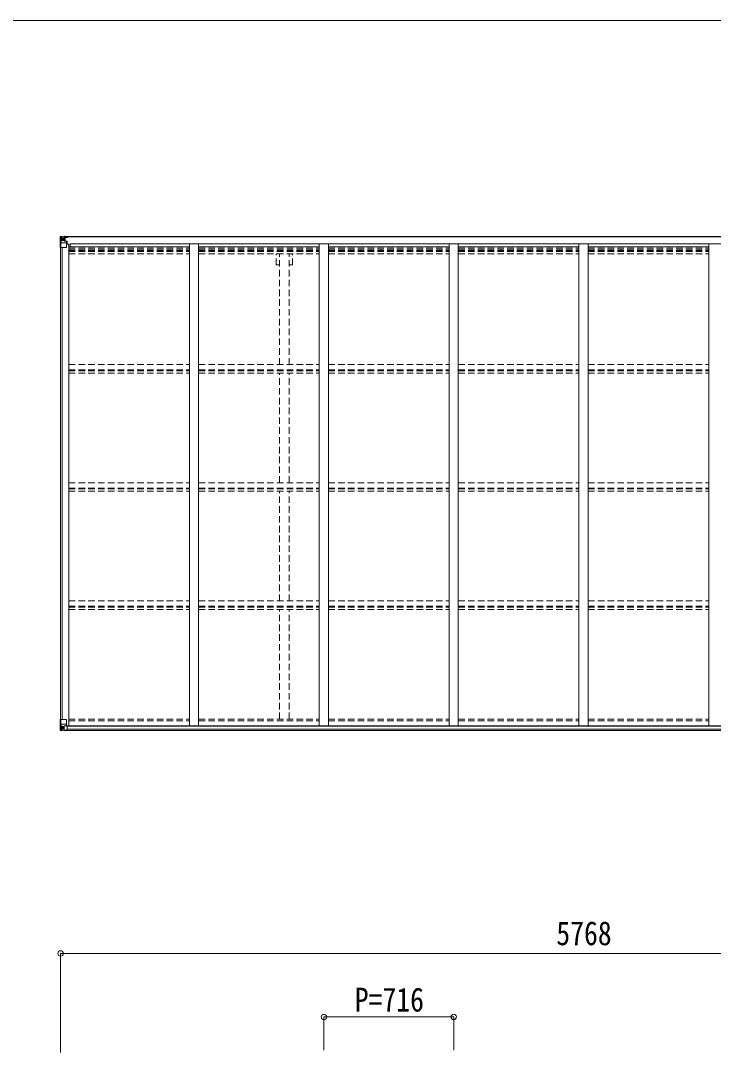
# Model space of a CAD drawing. Units: millimetres at full size, sheet at 1:30; details may follow other scales. Extents: x -8432 to 8432, y -5820 to 5820.
# Drawn here: x 89 to 3910, y 130 to 5820 of the extents above; entities that cross this region are included whole.
import ezdxf
from ezdxf.enums import TextEntityAlignment as Align

# ---------------------------------------------------------------- set-up
doc = ezdxf.new("R2010")
doc.units = ezdxf.units.MM
doc.header["$LTSCALE"] = 30
doc.header["$PDMODE"] = 32
doc.header["$PDSIZE"] = 30
doc.linetypes.add('DASHED1', pattern=[1.8, 1.2, -0.6])
for name, color, linetype, lineweight in [('0-3_ELV2', 4, 'Continuous', 9), ('0-4_TABLE1', 6, 'Continuous', 9), ('0-6_OTH_LINE', 6, 'Continuous', 9), ('F-0_240', 7, 'Continuous', 9)]:
    doc.layers.add(name, color=color, linetype=linetype, lineweight=lineweight)
doc.styles.add('ＭＳ ゴシック', font='')
doc.styles.get('ＭＳ ゴシック').set_extended_font_data('MS Gothic')

msp = doc.modelspace()

# ---------------------------------------------------------------- linework, layer by layer
at = {"layer": '0-3_ELV2'}
for p, q in [((331.09, 4628.94), (6056.09, 4628.94)), ((331.09, 4626.8), (6056.09, 4626.8)), ((309.59, 4568.17), (309.59, 1966.74)), ((319.29, 4568.17), (319.29, 1966.74)), ((354.59, 4586.83), (341.59, 4586.83)), ((354.59, 4586.83), (354.59, 1930.72)), ((354.59, 4573.14), (1020.59, 4573.14)), ((362.09, 4573.14), (362.09, 4588.66)), ((362.09, 4588.66), (6025.09, 4588.66)), ((1020.59, 4588.64), (1020.59, 1930.72)), ((1070.59, 4588.64), (1070.59, 1930.72)), ((1070.59, 4573.14), (1736.59, 4573.14)), ((1736.59, 4588.64), (1736.59, 1930.72)), ((1786.59, 4588.64), (1786.59, 1930.72)), ((1786.59, 4573.14), (2452.59, 4573.14)), ((2452.59, 4588.64), (2452.59, 1930.72)), ((2502.59, 4588.64), (2502.59, 1930.72)), ((2502.59, 4573.14), (3168.59, 4573.14)), ((3168.59, 4588.64), (3168.59, 1930.72)), ((3218.59, 4588.64), (3218.59, 1930.72)), ((3218.59, 4573.14), (3884.59, 4573.14)), ((3884.59, 4588.64), (3884.59, 1930.72)), ((334.32, 1930.72), (6052.85, 1930.72)), ((336.09, 1904.94), (6051.09, 1904.94)), ((346.09, 1928.46), (6041.09, 1928.46)), ((346.09, 1912.84), (6041.09, 1912.84))]:
    msp.add_line(p, q, dxfattribs=at)
at = {"layer": '0-3_ELV2', "linetype": 'DASHED1'}
for p, q in [((354.59, 4564.75), (1020.59, 4564.75)), ((354.59, 4556.55), (1020.59, 4556.55)), ((354.59, 4552.62), (1020.59, 4552.62)), ((1070.59, 4564.75), (1736.59, 4564.75)), ((1070.59, 4556.55), (1736.59, 4556.55)), ((1070.59, 4552.62), (1736.59, 4552.62)), ((1786.59, 4564.75), (2452.59, 4564.75)), ((1786.59, 4556.55), (2452.59, 4556.55)), ((1786.59, 4552.62), (2452.59, 4552.62)), ((2502.59, 4564.75), (3168.59, 4564.75)), ((2502.59, 4556.55), (3168.59, 4556.55)), ((2502.59, 4552.62), (3168.59, 4552.62)), ((3218.59, 4564.75), (3884.59, 4564.75)), ((3218.59, 4556.55), (3884.59, 4556.55)), ((3218.59, 4552.62), (3884.59, 4552.62)), ((354.59, 4547.54), (1020.59, 4547.54)), ((354.59, 4534.54), (1020.59, 4534.54)), ((1070.59, 4547.54), (1736.59, 4547.54)), ((1070.59, 4534.54), (1736.59, 4534.54)), ((1498.39, 4472.94), (1498.39, 4533.35)), ((1516.09, 3923.42), (1516.09, 4533.35)), ((1571.09, 3923.42), (1571.09, 4533.35)), ((1588.79, 4472.94), (1588.79, 4533.35)), ((1786.59, 4547.54), (2452.59, 4547.54)), ((1786.59, 4534.54), (2452.59, 4534.54)), ((2502.59, 4547.54), (3168.59, 4547.54)), ((2502.59, 4534.54), (3168.59, 4534.54)), ((3218.59, 4547.54), (3884.59, 4547.54)), ((3218.59, 4534.54), (3884.59, 4534.54)), ((1498.39, 4472.94), (1516.09, 4472.94)), ((1571.09, 4472.94), (1588.79, 4472.94)), ((354.59, 3923.42), (1020.56, 3923.42)), ((354.59, 3893.68), (1020.56, 3893.68)), ((354.59, 3889.14), (1020.56, 3889.14)), ((354.59, 3876.13), (1020.56, 3876.13)), ((1070.59, 3923.42), (1736.56, 3923.42)), ((1070.59, 3893.68), (1736.56, 3893.68)), ((1070.59, 3889.14), (1736.56, 3889.14)), ((1070.59, 3876.13), (1736.56, 3876.13)), ((1516.09, 3271.76), (1516.09, 3876.13)), ((1571.09, 3271.76), (1571.09, 3876.13)), ((1786.59, 3923.42), (2452.56, 3923.42)), ((1786.59, 3893.68), (2452.56, 3893.68)), ((1786.59, 3889.14), (2452.56, 3889.14)), ((1786.59, 3876.13), (2452.56, 3876.13)), ((2502.59, 3923.42), (3168.56, 3923.42)), ((2502.59, 3893.68), (3168.56, 3893.68)), ((2502.59, 3889.14), (3168.56, 3889.14)), ((2502.59, 3876.13), (3168.56, 3876.13)), ((3218.59, 3923.42), (3884.56, 3923.42)), ((3218.59, 3893.68), (3884.56, 3893.68)), ((3218.59, 3889.14), (3884.56, 3889.14)), ((3218.59, 3876.13), (3884.56, 3876.13)), ((354.59, 3271.76), (1020.56, 3271.76)), ((1070.59, 3271.76), (1736.56, 3271.76)), ((1786.59, 3271.76), (2452.56, 3271.76)), ((2502.59, 3271.76), (3168.56, 3271.76)), ((3218.59, 3271.76), (3884.56, 3271.76)), ((354.59, 3242.02), (1020.56, 3242.02)), ((354.59, 3237.48), (1020.56, 3237.48)), ((354.59, 3224.46), (1020.56, 3224.46)), ((1070.59, 3242.02), (1736.56, 3242.02)), ((1070.59, 3237.48), (1736.56, 3237.48)), ((1070.59, 3224.46), (1736.56, 3224.46)), ((1516.09, 2620.1), (1516.09, 3224.46)), ((1571.09, 2620.1), (1571.09, 3224.46)), ((1786.59, 3242.02), (2452.56, 3242.02)), ((1786.59, 3237.48), (2452.56, 3237.48)), ((1786.59, 3224.46), (2452.56, 3224.46)), ((2502.59, 3242.02), (3168.56, 3242.02)), ((2502.59, 3237.48), (3168.56, 3237.48)), ((2502.59, 3224.46), (3168.56, 3224.46)), ((3218.59, 3242.02), (3884.56, 3242.02)), ((3218.59, 3237.48), (3884.56, 3237.48)), ((3218.59, 3224.46), (3884.56, 3224.46)), ((354.59, 2620.1), (1020.56, 2620.1)), ((1070.59, 2620.1), (1736.56, 2620.1)), ((1786.59, 2620.1), (2452.56, 2620.1)), ((2502.59, 2620.1), (3168.56, 2620.1)), ((3218.59, 2620.1), (3884.56, 2620.1)), ((354.59, 2590.36), (1020.56, 2590.36)), ((354.59, 2585.82), (1020.56, 2585.82)), ((354.59, 2572.8), (1020.56, 2572.8)), ((1070.59, 2590.36), (1736.56, 2590.36)), ((1070.59, 2585.82), (1736.56, 2585.82)), ((1070.59, 2572.8), (1736.56, 2572.8)), ((1516.09, 1967.69), (1516.09, 2572.8)), ((1571.09, 1967.69), (1571.09, 2572.8)), ((1786.59, 2590.36), (2452.56, 2590.36)), ((1786.59, 2585.82), (2452.56, 2585.82)), ((1786.59, 2572.8), (2452.56, 2572.8)), ((2502.59, 2590.36), (3168.56, 2590.36)), ((2502.59, 2585.82), (3168.56, 2585.82)), ((2502.59, 2572.8), (3168.56, 2572.8)), ((3218.59, 2590.36), (3884.56, 2590.36)), ((3218.59, 2585.82), (3884.56, 2585.82)), ((3218.59, 2572.8), (3884.56, 2572.8)), ((354.59, 1966.89), (1020.59, 1966.89)), ((354.59, 1958.54), (1020.59, 1958.54)), ((1070.59, 1966.89), (1736.59, 1966.89)), ((1070.59, 1958.54), (1736.59, 1958.54)), ((1786.59, 1966.89), (2452.59, 1966.89)), ((1786.59, 1958.54), (2452.59, 1958.54)), ((2502.59, 1966.89), (3168.59, 1966.89)), ((2502.59, 1958.54), (3168.59, 1958.54)), ((3218.59, 1966.89), (3884.59, 1966.89)), ((3218.59, 1958.54), (3884.59, 1958.54))]:
    msp.add_line(p, q, dxfattribs=at)
at = {"layer": '0-4_TABLE1'}
for p, q in [((307.59, 4628.88), (307.59, 4568.17)), ((336.09, 4631.57), (308.53, 4629.89)), ((308.53, 4629.84), (308.53, 4629.88)), ((317.5, 4630.27), (309.58, 4629.8)), ((310.43, 4628.83), (310.43, 4628.76)), ((310.43, 4568.17), (310.43, 4628.76)), ((314.4, 4625.38), (311.67, 4629.05)), ((315.26, 4621.88), (317.59, 4621.94)), ((315.26, 4608.4), (315.26, 4621.88)), ((329.59, 4631.06), (317.59, 4630.28)), ((331.09, 4621.93), (317.59, 4621.93)), ((323.07, 4614.73), (323.07, 4613.77)), ((329.59, 4605.08), (329.59, 4631.17)), ((329.59, 4630.29), (336.09, 4630.69)), ((331.09, 4625.47), (329.59, 4625.47)), ((336.09, 4629.76), (331.09, 4629.67)), ((339.59, 4625.11), (331.09, 4625.11)), ((335.09, 4620.18), (331.09, 4620.18)), ((335.09, 4611.97), (331.09, 4611.97)), ((331.2, 4623.81), (335.09, 4623.81)), ((331.58, 4624.18), (341.59, 4624.27)), ((331.58, 4624.01), (331.58, 4624.18)), ((346.59, 4624.15), (331.58, 4624.01)), ((331.59, 4626.13), (331.59, 4624.18)), ((339.59, 4626.13), (331.59, 4626.13)), ((339.59, 4626.11), (331.59, 4626.11)), ((335.09, 4604.07), (335.09, 4624.04)), ((336.09, 4628.94), (336.09, 4631.57)), ((339.59, 4625.11), (339.59, 4626.8)), ((341.09, 4629.37), (341.09, 4628.94)), ((341.39, 4629.37), (341.09, 4629.37)), ((341.39, 4629.37), (343.08, 4628.94)), ((341.59, 4625.87), (347.59, 4625.87)), ((346.59, 4626.8), (346.59, 4625.87)), ((347.59, 4624.19), (347.59, 4626.8)), ((307.59, 4568.17), (340.59, 4568.17)), ((310.98, 4595.06), (315.12, 4607.14)), ((310.98, 4595.06), (317.59, 4594.84)), ((317.59, 4608.37), (315.26, 4608.4)), ((331.09, 4608.37), (317.59, 4608.37)), ((317.59, 4608.37), (317.59, 4608.37)), ((317.59, 4594.84), (341.59, 4594.84)), ((330.42, 4604.82), (340.76, 4603.16)), ((330.42, 4604.18), (330.42, 4604.82)), ((340.76, 4602.53), (330.42, 4604.18)), ((340.76, 4603.16), (340.76, 4602.53)), ((341.04, 4603.09), (346.09, 4603.04)), ((341.59, 4569.17), (341.59, 4602.27)), ((346.09, 4601.32), (341.59, 4601.3)), ((346.09, 4591.17), (341.59, 4591.17)), ((345.09, 4603.05), (345.09, 4601.32)), ((346.09, 4586.83), (346.09, 4603.04)), ((307.59, 1966.74), (340.59, 1966.74)), ((307.59, 1906.03), (307.59, 1966.74)), ((310.43, 1966.74), (310.43, 1906.15)), ((310.98, 1939.86), (317.59, 1940.07)), ((310.98, 1939.86), (315.12, 1927.77)), ((317.59, 1940.07), (341.59, 1940.07)), ((341.59, 1965.74), (341.59, 1932.64)), ((308.53, 1905.07), (308.53, 1905.03)), ((317.5, 1904.64), (309.58, 1905.12)), ((310.44, 1906.09), (310.43, 1906.15)), ((314.4, 1909.53), (311.67, 1905.86)), ((317.59, 1926.54), (315.26, 1926.51)), ((315.26, 1926.51), (315.26, 1913.04)), ((315.26, 1913.04), (317.59, 1912.98)), ((317.59, 1926.54), (317.59, 1926.54)), ((329.59, 1926.54), (317.59, 1926.54)), ((317.59, 1912.98), (329.59, 1912.98)), ((329.59, 1903.85), (317.59, 1904.64)), ((322.11, 1920.18), (322.11, 1921.14)), ((329.59, 1930.53), (336.09, 1930.53)), ((329.59, 1930.53), (329.59, 1903.74)), ((340.76, 1932.38), (330.42, 1930.73)), ((330.42, 1930.73), (330.42, 1930.53)), ((333.11, 1930.53), (340.76, 1931.75)), ((336.09, 1930.53), (345.09, 1930.49)), ((336.09, 1903.34), (336.09, 1909.29)), ((345.09, 1908.71), (336.09, 1908.66)), ((340.76, 1931.75), (340.76, 1932.38)), ((346.09, 1929.58), (346.09, 1909.43))]:
    msp.add_line(p, q, dxfattribs=at)
for points in [[(321.15, 4615.69), (320.19, 4615.69), (320.19, 4616.65), (321.15, 4616.65)], [(322.11, 4617.61), (322.11, 4618.57), (323.07, 4618.57), (323.07, 4617.61)], [(323.07, 4613.77), (322.11, 4613.77), (322.11, 4614.73)], [(324.03, 4616.65), (324.99, 4616.65), (324.99, 4615.69), (324.03, 4615.69)], [(336.09, 4630.17), (331.09, 4630.17), (331.09, 4604.71)], [(341.59, 4625.87), (341.59, 4624.26), (347.59, 4624.31)], [(308.53, 1905.03), (317.59, 1904.47), (336.09, 1903.34)], [(321.15, 1918.26), (320.19, 1918.26), (320.19, 1919.22), (321.15, 1919.22)], [(322.11, 1921.14), (323.07, 1921.14), (323.07, 1920.18)], [(323.07, 1917.3), (323.07, 1916.34), (322.11, 1916.34), (322.11, 1917.3)], [(324.03, 1919.22), (324.99, 1919.22), (324.99, 1918.26), (324.03, 1918.26)], [(346.09, 1909.43), (346.08, 1909.32), (336.09, 1909.29)]]:
    msp.add_lwpolyline(points, dxfattribs=at)
for centre in [(322.59, 4616.17), (322.59, 1918.74)]:
    msp.add_circle(centre, 5.3, dxfattribs=at)
for centre, radius, start, end in [((308.59, 4628.89), 1, 93.50017, 180.00079), ((308.59, 4628.88), 0.999, 93.4424, 179.95083), ((308.59, 4628.84), 0.999, 93.4424, 179.95083), ((309.74, 4642.49), 12.7, 269.24466, 275.10311), ((311.72, 4628.88), 1.28, 131.17831, 182.45895), ((321.15, 4617.61), 0.96, 270, 0), ((321.15, 4614.73), 0.96, 0, 90), ((324.03, 4617.61), 0.96, 180, 270), ((324.03, 4614.73), 0.96, 90, 180), ((331.59, 4626.63), 0.5, 179.99802, 269.99691), ((331.59, 4626.61), 0.5, 180.00109, 270.00109), ((331.59, 4623.68), 0.5, 90.52895, 180.04464), ((331.6, 4623.5), 0.513, 91.88028, 181.04707), ((346.73, 4631.83), 7.69, 268.96999, 276.43426), ((330.53, 4605.75), 0.937, 182.32209, 263.26766), ((330.53, 4605.11), 0.937, 182.32209, 263.26766), ((340.59, 4569.17), 1, 270, 0), ((340.65, 4602.23), 0.937, 2.32209, 83.26766), ((340.65, 4601.6), 0.937, 2.32209, 83.26766), ((340.59, 1965.74), 1, 0, 90), ((308.59, 1906.07), 0.999, 180.04917, 266.5576), ((308.59, 1906.03), 0.999, 180.04917, 266.5576), ((308.59, 1906.03), 1, 179.99921, 266.49983), ((309.74, 1892.42), 12.7, 84.89689, 90.75534), ((311.72, 1906.03), 1.28, 177.54105, 228.82169), ((321.15, 1920.18), 0.96, 270, 0), ((321.15, 1917.3), 0.96, 0, 90), ((324.03, 1920.18), 0.96, 180, 270), ((324.03, 1917.3), 0.96, 90, 180), ((330.53, 1929.8), 0.937, 96.73234, 129.06602), ((340.65, 1933.31), 0.937, 276.73234, 357.67791), ((340.65, 1932.68), 0.937, 276.73234, 357.67791)]:
    msp.add_arc(centre, radius, start, end, dxfattribs=at)
for centre, major_axis, ratio, start_param, end_param in [((509.53, 4642.2), (201, 12.36), 0.060933, 3.1373463, 3.1378449), ((310.53, 4629.96), (2, 0.12), 0.060933, 3.1378449, 4.2119296), ((310.72, 4626.87), (-0.02, 3), 0.466854, 5.5234897, 6.1575023), ((312.39, 4621.8), (0.03, 5), 0.573921, 4.7320603, 5.5159136), ((235.84, 4621.93), (81.75, 0), 0.061163, 0, 0.0007725), ((311.7, 4597.4), (0.85, 2.32), 0.403757, 2.3087461, 3.2744049), ((313.85, 4608.43), (0, 3), 0.468246, 4.2703918, 4.7058971), ((311.7, 1937.51), (0.85, -2.32), 0.403757, 3.0087805, 3.9744392), ((310.53, 1904.95), (2, -0.12), 0.060933, 2.0712557, 3.1453404), ((509.53, 1892.72), (201, -12.36), 0.060933, 3.1453404, 3.145839), ((310.72, 1908.05), (-0.02, -3), 0.466854, 0.125683, 0.7596956), ((312.39, 1913.12), (0.03, -5), 0.573921, 0.7672717, 1.551125), ((313.85, 1926.49), (0, -3), 0.468246, 1.5772882, 2.0127935), ((235.84, 1912.98), (81.75, 0), 0.061163, 6.2824128, 6.2831853), ((345.09, 1929.59), (1, -0.021), 0.906239, 0.0187047, 1.589501), ((345.09, 1909.42), (1, 0.012), 0.707053, 4.7036637, 6.124411)]:
    msp.add_ellipse(centre, major_axis=major_axis, ratio=ratio, start_param=start_param, end_param=end_param, dxfattribs=at)
at = {"layer": '0-6_OTH_LINE'}
for p, q in [((309.59, 675.66), (309.59, 130.25)), ((309.59, 675.66), (6077.59, 675.66)), ((1761.59, 325.66), (1761.59, 143.2)), ((1761.59, 325.66), (2477.59, 325.66)), ((2477.59, 325.66), (2477.59, 143.2))]:
    msp.add_line(p, q, dxfattribs=at)
for p in [(309.59, 675.66), (1761.59, 325.66), (2477.59, 325.66)]:
    msp.add_point(p, dxfattribs=at)
at = {"layer": 'F-0_240', "color": 5}
msp.add_line((-8432.06, 5820), (8007.94, 5820), dxfattribs=at)

# ---------------------------------------------------------------- texts
at = {"layer": '0-6_OTH_LINE', "color": 7, "style": 'ＭＳ ゴシック', "width": 0.85}
for s, p in [('5768', (3043.59, 681.66)), ('P=716', (1932.09, 315.66))]:
    msp.add_text(s, height=132, dxfattribs=at).set_placement(p, align=Align.BOTTOM_LEFT)

doc.saveas('drawing.dxf')
